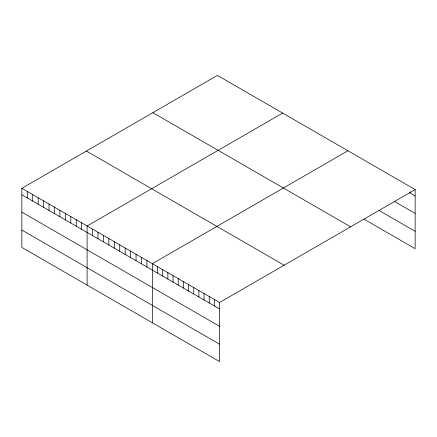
<?xml version="1.0" encoding="UTF-8"?>
<svg xmlns="http://www.w3.org/2000/svg" width="437" height="437" viewBox="0 0 437 437"><rect width="100%" height="100%" fill="white"/><g stroke="black" fill="none" stroke-linecap="round" stroke-linejoin="round"><path stroke-width="0.66" d="M21.85 188.314L219.593 302.48L219.593 361.59L21.85 247.424L21.85 188.314L217.407 75.41L415.15 189.576L415.15 248.686L364.005 219.161M282.663 113.085L87.105 225.989L87.105 285.099M347.918 150.76L152.36 263.664L152.36 322.774M219.593 302.48L415.15 189.576M415.15 196.038L409.977 193.05L409.977 191.761M394.464 201.468L415.15 213.409M378.95 210.41L415.15 231.315M152.874 112.67L350.616 226.836M86.384 151.055L284.126 265.221M21.85 194.776L219.593 308.943M21.85 212.147L219.593 326.313M21.85 230.053L219.593 344.214M214.42 299.492L214.42 305.955M209.252 296.505L209.252 302.967M204.079 293.522L204.079 299.984M198.906 290.534L198.906 296.996M193.733 287.551L193.733 294.014M188.56 284.563L188.56 291.026M183.393 281.575L183.393 288.038M178.22 278.593L178.22 285.055M173.047 275.605L173.047 282.067M167.874 272.622L167.874 279.079M162.706 269.634L162.706 276.097M157.533 266.646L157.533 273.109M146.925 260.523L146.925 266.985M141.484 257.382L141.484 263.844M136.049 254.241L136.049 260.703M130.608 251.106L130.608 257.568M125.173 247.965L125.173 254.427M119.733 244.824L119.733 251.286M114.297 241.683L114.297 248.145M108.857 238.547L108.857 245.01M103.422 235.406L103.422 241.869M97.981 232.266L97.981 238.728M92.546 229.125L92.546 235.587M81.67 222.848L81.67 229.31M76.229 219.707L76.229 226.169M70.794 216.566L70.794 223.028M65.353 213.431L65.353 219.893M59.918 210.29L59.918 216.752M54.478 207.149L54.478 213.611M49.042 204.008L49.042 210.47M43.602 200.873L43.602 207.335M38.166 197.732L38.166 204.194M32.726 194.591L32.726 201.053M27.291 191.455L27.291 197.912"/></g></svg>
